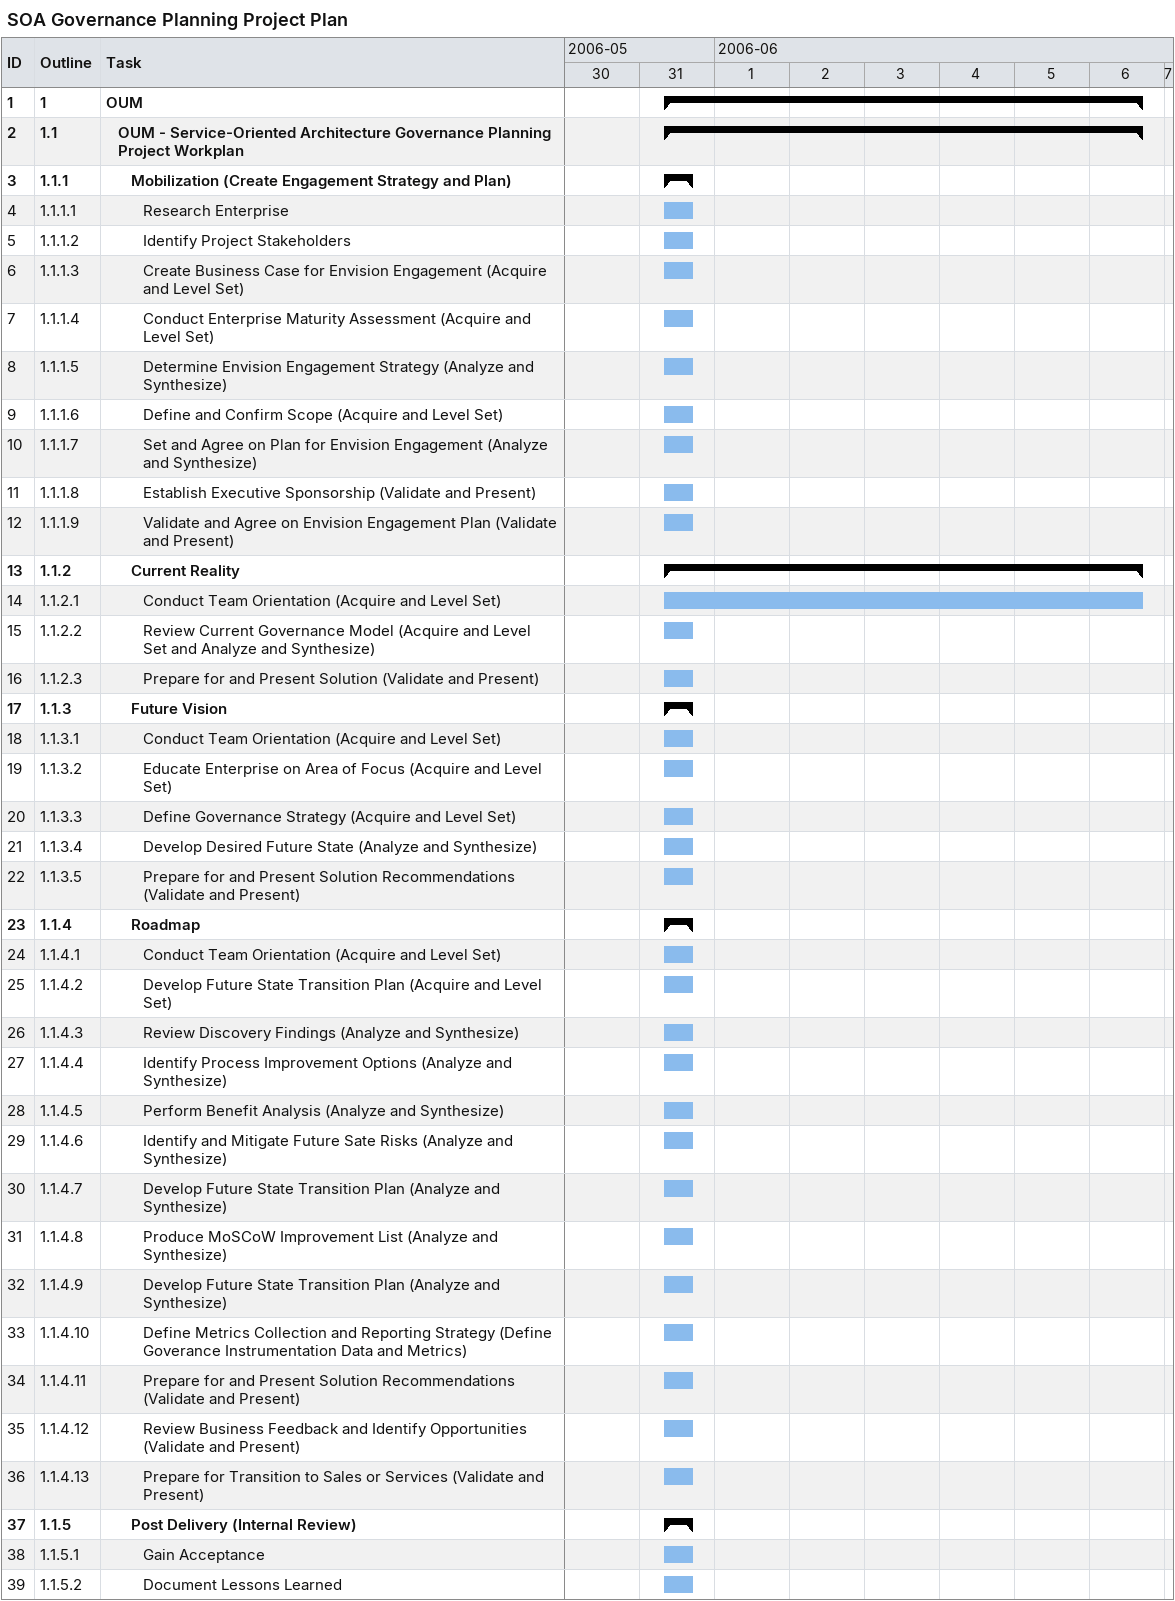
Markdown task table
SOA Governance Planning Project Plan

| ID | WBS | Task | Start | Finish |
|---|---|---|---|---|
| 1 | 1 | **OUM** | 2006-05-31 | 2006-06-06 |
| 2 | 1.1 | **OUM - Service-Oriented Architecture Governance Planning Project Workplan** | 2006-05-31 | 2006-06-06 |
| 3 | 1.1.1 | **Mobilization (Create Engagement Strategy and Plan)** | 2006-05-31 | 2006-05-31 |
| 4 | 1.1.1.1 | Research Enterprise | 2006-05-31 | 2006-05-31 |
| 5 | 1.1.1.2 | Identify Project Stakeholders | 2006-05-31 | 2006-05-31 |
| 6 | 1.1.1.3 | Create Business Case for Envision Engagement (Acquire and Level Set) | 2006-05-31 | 2006-05-31 |
| 7 | 1.1.1.4 | Conduct Enterprise Maturity Assessment (Acquire and Level Set) | 2006-05-31 | 2006-05-31 |
| 8 | 1.1.1.5 | Determine Envision Engagement Strategy (Analyze and Synthesize) | 2006-05-31 | 2006-05-31 |
| 9 | 1.1.1.6 | Define and Confirm Scope (Acquire and Level Set) | 2006-05-31 | 2006-05-31 |
| 10 | 1.1.1.7 | Set and Agree on Plan for Envision Engagement (Analyze and Synthesize) | 2006-05-31 | 2006-05-31 |
| 11 | 1.1.1.8 | Establish Executive Sponsorship (Validate and Present) | 2006-05-31 | 2006-05-31 |
| 12 | 1.1.1.9 | Validate and Agree on Envision Engagement Plan (Validate and Present) | 2006-05-31 | 2006-05-31 |
| 13 | 1.1.2 | **Current Reality** | 2006-05-31 | 2006-06-06 |
| 14 | 1.1.2.1 | Conduct Team Orientation (Acquire and Level Set) | 2006-05-31 | 2006-06-06 |
| 15 | 1.1.2.2 | Review Current Governance Model (Acquire and Level Set and Analyze and Synthesize) | 2006-05-31 | 2006-05-31 |
| 16 | 1.1.2.3 | Prepare for and Present Solution (Validate and Present) | 2006-05-31 | 2006-05-31 |
| 17 | 1.1.3 | **Future Vision** | 2006-05-31 | 2006-05-31 |
| 18 | 1.1.3.1 | Conduct Team Orientation (Acquire and Level Set) | 2006-05-31 | 2006-05-31 |
| 19 | 1.1.3.2 | Educate Enterprise on Area of Focus (Acquire and Level Set) | 2006-05-31 | 2006-05-31 |
| 20 | 1.1.3.3 | Define Governance Strategy (Acquire and Level Set) | 2006-05-31 | 2006-05-31 |
| 21 | 1.1.3.4 | Develop Desired Future State (Analyze and Synthesize) | 2006-05-31 | 2006-05-31 |
| 22 | 1.1.3.5 | Prepare for and Present Solution Recommendations (Validate and Present) | 2006-05-31 | 2006-05-31 |
| 23 | 1.1.4 | **Roadmap** | 2006-05-31 | 2006-05-31 |
| 24 | 1.1.4.1 | Conduct Team Orientation (Acquire and Level Set) | 2006-05-31 | 2006-05-31 |
| 25 | 1.1.4.2 | Develop Future State Transition Plan (Acquire and Level Set) | 2006-05-31 | 2006-05-31 |
| 26 | 1.1.4.3 | Review Discovery Findings (Analyze and Synthesize) | 2006-05-31 | 2006-05-31 |
| 27 | 1.1.4.4 | Identify Process Improvement Options (Analyze and Synthesize) | 2006-05-31 | 2006-05-31 |
| 28 | 1.1.4.5 | Perform Benefit Analysis (Analyze and Synthesize) | 2006-05-31 | 2006-05-31 |
| 29 | 1.1.4.6 | Identify and Mitigate Future Sate Risks (Analyze and Synthesize) | 2006-05-31 | 2006-05-31 |
| 30 | 1.1.4.7 | Develop Future State Transition Plan (Analyze and Synthesize) | 2006-05-31 | 2006-05-31 |
| 31 | 1.1.4.8 | Produce MoSCoW Improvement List (Analyze and Synthesize) | 2006-05-31 | 2006-05-31 |
| 32 | 1.1.4.9 | Develop Future State Transition Plan (Analyze and Synthesize) | 2006-05-31 | 2006-05-31 |
| 33 | 1.1.4.10 | Define Metrics Collection and Reporting Strategy (Define Goverance Instrumentation Data and Metrics) | 2006-05-31 | 2006-05-31 |
| 34 | 1.1.4.11 | Prepare for and Present Solution Recommendations (Validate and Present) | 2006-05-31 | 2006-05-31 |
| 35 | 1.1.4.12 | Review Business Feedback and Identify Opportunities (Validate and Present) | 2006-05-31 | 2006-05-31 |
| 36 | 1.1.4.13 | Prepare for Transition to Sales or Services (Validate and Present) | 2006-05-31 | 2006-05-31 |
| 37 | 1.1.5 | **Post Delivery (Internal Review)** | 2006-05-31 | 2006-05-31 |
| 38 | 1.1.5.1 | Gain Acceptance | 2006-05-31 | 2006-05-31 |
| 39 | 1.1.5.2 | Document Lessons Learned | 2006-05-31 | 2006-05-31 |
